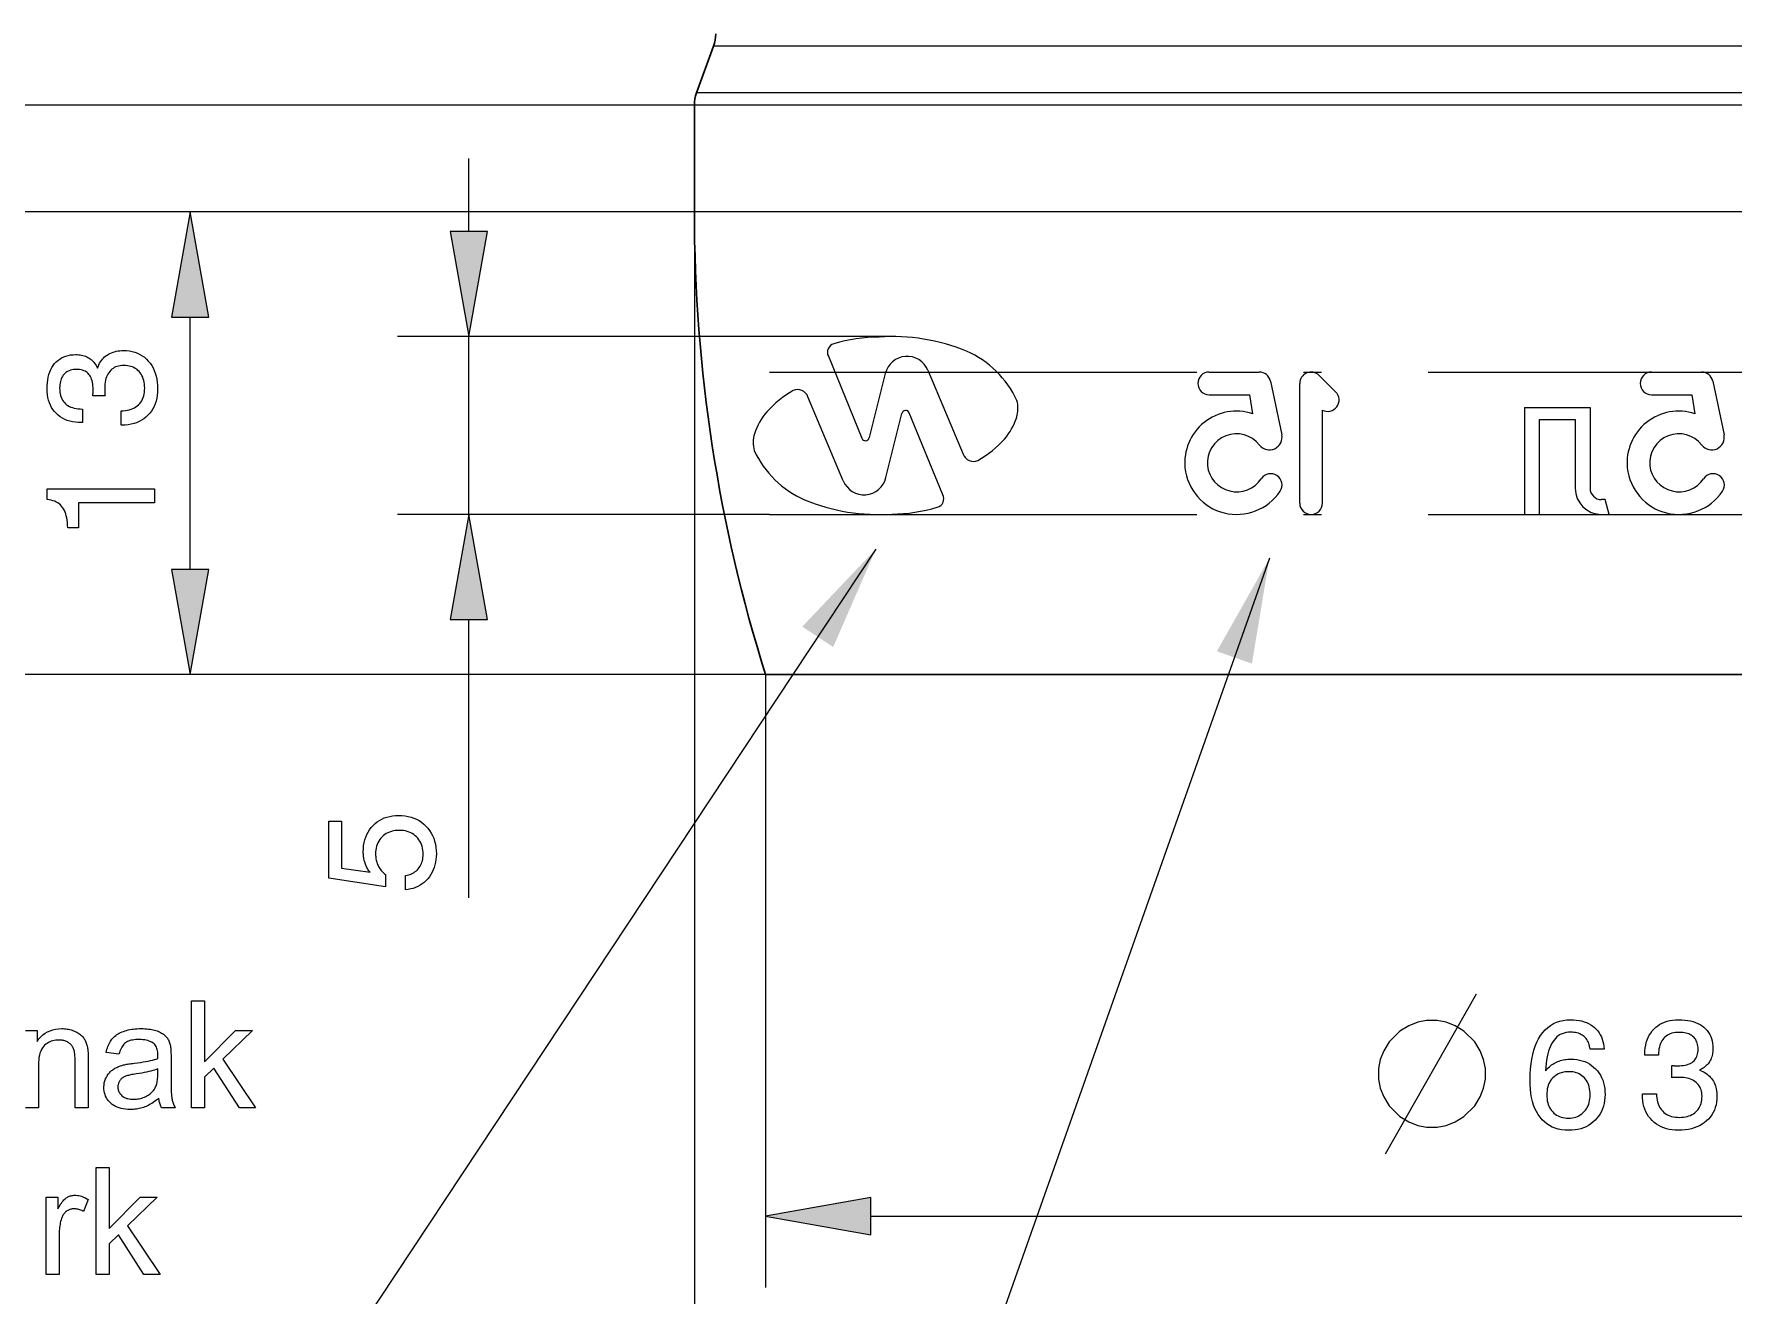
# Model space of a CAD drawing. Extents: x 0 to 297, y 0 to 420.
# Drawn here: x 49.23 to 96.94, y 109.56 to 144.99 of the extents above; entities that cross this region are included whole.
import ezdxf

# ---------------------------------------------------------------- set-up
doc = ezdxf.new("R2010")
doc.units = 0
doc.linetypes.add('DASHDOT', pattern=[18.5, 12, -3, 0.5, -3])

msp = doc.modelspace()

# ---------------------------------------------------------------- linework, layer by layer
at = {"color": 7, "lineweight": 30, "ltscale": 0.035}
msp.add_line((68.315, 144.647), (67.835, 143.332), dxfattribs=at)
at = {"color": 7, "lineweight": 13}
for p, q in [((130.388, 144.647), (68.315, 144.647)), ((130.809, 143.332), (67.835, 143.332)), ((67.775, 142.99), (36.43, 142.99)), ((67.775, 142.99), (43.512, 142.99)), ((130.862, 142.99), (67.775, 142.99)), ((67.775, 139.99), (43.512, 139.99)), ((67.775, 139.99), (67.775, 101.438)), ((130.862, 139.99), (67.775, 139.99)), ((69.775, 126.99), (26.981, 126.99)), ((72.729, 111.773), (130.021, 111.773))]:
    msp.add_line(p, q, dxfattribs=at)
at = {"color": 7, "lineweight": 30, "ltscale": 0.075}
msp.add_line((67.775, 139.99), (67.775, 142.99), dxfattribs=at)
at = {"color": 7, "lineweight": 13, "ltscale": 0.051139}
msp.add_line((61.442, 139.442), (61.442, 141.488), dxfattribs=at)
at = {"color": 7, "lineweight": 13, "ltscale": 0.403971}
msp.add_line((67.775, 139.99), (51.616, 139.99), dxfattribs=at)
at = {"color": 7, "lineweight": 13, "ltscale": 0.177279}
msp.add_line((53.616, 129.944), (53.616, 137.035), dxfattribs=at)
at = {"color": 7, "lineweight": 13, "ltscale": 0.347489}
msp.add_line((73.342, 136.488), (59.442, 136.488), dxfattribs=at)
at = {"color": 7, "lineweight": 13, "ltscale": 0.124949}
msp.add_line((61.442, 131.49), (61.442, 136.488), dxfattribs=at)
at = {"color": 7, "lineweight": 13, "ltscale": 0.062229}
for p, q in [((71.537, 135.934), (72.478, 133.629)), ((74.751, 132.042), (73.81, 134.346))]:
    msp.add_line(p, q, dxfattribs=at)
at = {"color": 7, "lineweight": 13, "ltscale": 0.063986}
for p, q in [((74.331, 135.543), (75.324, 133.183)), ((71.957, 132.433), (70.965, 134.792))]:
    msp.add_line(p, q, dxfattribs=at)
at = {"color": 7, "linetype": 'DASHDOT', "lineweight": 13}
for p, q in [((69.882, 135.49), (131.236, 135.49)), ((69.882, 131.49), (131.426, 131.49))]:
    msp.add_line(p, q, dxfattribs=at)
at = {"color": 7, "lineweight": 13, "ltscale": 0.046473}
for p, q in [((73.136, 135.451), (72.685, 133.647)), ((73.152, 132.525), (73.604, 134.328))]:
    msp.add_line(p, q, dxfattribs=at)
at = {"color": 7, "lineweight": 13, "ltscale": 0.035206}
for p, q in [((82.231, 135.49), (83.639, 135.49)), ((94.651, 135.49), (96.06, 135.49))]:
    msp.add_line(p, q, dxfattribs=at)
at = {"color": 7, "lineweight": 13, "ltscale": 0.038515}
for p, q in [((83.95, 135.238), (84.27, 133.731)), ((96.371, 135.238), (96.691, 133.731))]:
    msp.add_line(p, q, dxfattribs=at)
at = {"color": 7, "lineweight": 13, "ltscale": 0.084102}
msp.add_line((84.775, 131.808), (84.775, 135.172), dxfattribs=at)
at = {"color": 7, "lineweight": 13, "ltscale": 0.016542}
msp.add_line((85.318, 135.396), (85.786, 134.929), dxfattribs=at)
at = {"color": 7, "lineweight": 13, "ltscale": 0.028398}
for p, q in [((82.231, 134.854), (83.367, 134.854)), ((94.651, 134.854), (95.787, 134.854))]:
    msp.add_line(p, q, dxfattribs=at)
at = {"color": 7, "lineweight": 13, "ltscale": 0.01351}
for p, q in [((83.367, 134.854), (83.45, 134.32)), ((95.787, 134.854), (95.87, 134.32))]:
    msp.add_line(p, q, dxfattribs=at)
at = {"color": 7, "lineweight": 13, "ltscale": 0.065395}
msp.add_line((85.411, 131.808), (85.411, 134.423), dxfattribs=at)
at = {"color": 7, "lineweight": 13, "ltscale": 0.045896}
msp.add_line((91.091, 134.49), (92.927, 134.49), dxfattribs=at)
at = {"color": 7, "lineweight": 13, "ltscale": 0.075}
msp.add_line((91.091, 134.49), (91.091, 131.49), dxfattribs=at)
at = {"color": 7, "lineweight": 13, "ltscale": 0.066619}
msp.add_line((91.508, 131.49), (91.508, 134.154), dxfattribs=at)
at = {"color": 7, "lineweight": 13, "ltscale": 0.025056}
msp.add_line((91.508, 134.154), (92.51, 134.154), dxfattribs=at)
at = {"color": 7, "lineweight": 13, "ltscale": 0.048246}
msp.add_line((92.51, 134.154), (92.51, 132.225), dxfattribs=at)
at = {"color": 7, "lineweight": 13, "ltscale": 0.056627}
msp.add_line((92.927, 134.49), (92.927, 132.225), dxfattribs=at)
at = {"color": 7, "lineweight": 13, "ltscale": 0.00272}
msp.add_line((93.354, 131.906), (93.246, 131.906), dxfattribs=at)
at = {"color": 7, "lineweight": 13, "ltscale": 0.010782}
msp.add_line((93.466, 131.49), (93.354, 131.906), dxfattribs=at)
at = {"color": 7, "lineweight": 13, "ltscale": 0.260997}
msp.add_line((69.882, 131.49), (59.442, 131.49), dxfattribs=at)
at = {"color": 7, "lineweight": 13, "ltscale": 0.010417}
msp.add_line((91.091, 131.49), (91.508, 131.49), dxfattribs=at)
at = {"color": 7, "lineweight": 13, "ltscale": 0.005501}
msp.add_line((93.246, 131.49), (93.466, 131.49), dxfattribs=at)
at = {"color": 7, "lineweight": 13, "ltscale": 0.195547}
msp.add_line((61.442, 120.713), (61.442, 128.535), dxfattribs=at)
at = {"color": 7, "lineweight": 13, "ltscale": 0.453972}
msp.add_line((69.775, 126.99), (51.616, 126.99), dxfattribs=at)
at = {"color": 7, "lineweight": 13, "ltscale": 0.430415}
msp.add_line((69.775, 126.99), (69.775, 109.773), dxfattribs=at)
at = {"color": 7, "lineweight": 30}
msp.add_line((69.775, 126.99), (132.975, 126.99), dxfattribs=at)
at = {"color": 7, "lineweight": 13}
for points in [[(54.137, 137.035), (53.616, 139.99), (53.095, 137.035)], [(60.921, 139.442), (61.442, 136.488), (61.963, 139.442)], [(51.676, 133.999), (51.676, 134.398), (51.738, 134.4), (51.797, 134.407), (51.853, 134.416), (51.906, 134.428), (51.956, 134.444), (52.004, 134.463), (52.049, 134.485), (52.091, 134.511), (52.13, 134.54), (52.166, 134.572), (52.199, 134.606), (52.229, 134.644), (52.255, 134.684), (52.277, 134.727), (52.296, 134.773), (52.312, 134.821), (52.324, 134.872), (52.333, 134.925), (52.338, 134.982), (52.34, 135.041), (52.338, 135.098), (52.334, 135.154), (52.326, 135.206), (52.315, 135.257), (52.3, 135.304), (52.283, 135.35), (52.262, 135.392), (52.239, 135.433), (52.212, 135.47), (52.182, 135.505), (52.149, 135.538), (52.114, 135.567), (52.076, 135.592), (52.036, 135.614), (51.994, 135.633), (51.95, 135.648), (51.903, 135.66), (51.853, 135.668), (51.802, 135.673), (51.748, 135.675), (51.698, 135.674), (51.652, 135.668), (51.607, 135.66), (51.565, 135.648), (51.524, 135.633), (51.486, 135.615), (51.451, 135.593), (51.417, 135.568), (51.386, 135.539), (51.356, 135.508), (51.33, 135.473), (51.306, 135.435), (51.285, 135.395), (51.267, 135.352), (51.251, 135.306), (51.239, 135.258), (51.229, 135.206), (51.222, 135.152), (51.218, 135.096), (51.216, 135.036), (51.216, 135.028), (51.216, 135.019), (51.216, 135.011), (51.217, 135.002), (51.217, 134.993), (51.217, 134.984), (51.217, 134.975), (51.218, 134.966), (51.218, 134.957), (51.218, 134.948), (51.219, 134.938), (51.219, 134.928), (51.22, 134.917), (51.22, 134.906), (51.221, 134.894), (51.222, 134.882), (51.222, 134.868), (51.223, 134.855), (51.224, 134.84), (51.225, 134.826), (50.885, 134.826), (50.886, 134.835), (50.886, 134.844), (50.886, 134.853), (50.887, 134.862), (50.887, 134.871), (50.887, 134.88), (50.888, 134.888), (50.888, 134.897), (50.888, 134.906), (50.888, 134.914), (50.889, 134.923), (50.889, 134.931), (50.889, 134.939), (50.889, 134.947), (50.889, 134.955), (50.889, 134.962), (50.889, 134.97), (50.889, 134.978), (50.889, 134.985), (50.889, 134.992), (50.888, 135.049), (50.885, 135.102), (50.879, 135.153), (50.871, 135.201), (50.861, 135.245), (50.848, 135.287), (50.833, 135.326), (50.816, 135.361), (50.796, 135.394), (50.775, 135.423), (50.75, 135.45), (50.724, 135.474), (50.695, 135.495), (50.663, 135.513), (50.629, 135.528), (50.593, 135.541), (50.554, 135.551), (50.513, 135.558), (50.47, 135.562), (50.424, 135.563), (50.379, 135.562), (50.337, 135.558), (50.296, 135.551), (50.258, 135.542), (50.222, 135.529), (50.188, 135.515), (50.156, 135.497), (50.127, 135.476), (50.099, 135.453), (50.074, 135.427), (50.05, 135.399), (50.03, 135.368), (50.011, 135.335), (49.995, 135.3), (49.982, 135.262), (49.971, 135.221), (49.962, 135.179), (49.956, 135.134), (49.953, 135.086), (49.951, 135.036), (49.953, 134.98), (49.958, 134.927), (49.966, 134.877), (49.977, 134.829), (49.992, 134.784), (50.01, 134.742), (50.031, 134.703), (50.055, 134.666), (50.083, 134.632), (50.114, 134.601), (50.148, 134.573), (50.185, 134.548), (50.225, 134.525), (50.268, 134.506), (50.314, 134.49), (50.363, 134.476), (50.415, 134.466), (50.471, 134.458), (50.529, 134.454), (50.59, 134.452), (50.59, 134.069), (50.561, 134.069), (50.474, 134.071), (50.392, 134.079), (50.312, 134.092), (50.237, 134.11), (50.165, 134.133), (50.096, 134.161), (50.032, 134.194), (49.97, 134.233), (49.913, 134.276), (49.859, 134.325), (49.809, 134.378), (49.764, 134.434), (49.725, 134.495), (49.691, 134.558), (49.662, 134.626), (49.639, 134.696), (49.621, 134.771), (49.608, 134.849), (49.6, 134.93), (49.597, 135.015), (49.599, 135.105), (49.606, 135.191), (49.616, 135.272), (49.631, 135.35), (49.65, 135.423), (49.674, 135.492), (49.701, 135.558), (49.733, 135.618), (49.77, 135.675), (49.81, 135.728), (49.854, 135.776), (49.902, 135.819), (49.953, 135.857), (50.007, 135.89), (50.065, 135.918), (50.126, 135.94), (50.191, 135.958), (50.259, 135.971), (50.33, 135.978), (50.405, 135.981), (50.447, 135.98), (50.489, 135.977), (50.529, 135.972), (50.568, 135.966), (50.606, 135.957), (50.642, 135.946), (50.678, 135.934), (50.712, 135.919), (50.744, 135.903), (50.776, 135.885), (50.806, 135.865), (50.834, 135.843), (50.861, 135.819), (50.887, 135.794), (50.911, 135.766), (50.934, 135.737), (50.955, 135.706), (50.975, 135.673), (50.993, 135.638), (51.01, 135.601), (51.028, 135.649), (51.049, 135.694), (51.072, 135.736), (51.096, 135.777), (51.123, 135.815), (51.152, 135.85), (51.182, 135.883), (51.215, 135.914), (51.249, 135.943), (51.286, 135.969), (51.324, 135.993), (51.364, 136.014), (51.406, 136.033), (51.45, 136.05), (51.495, 136.063), (51.542, 136.075), (51.591, 136.083), (51.641, 136.09), (51.694, 136.093), (51.748, 136.095), (51.832, 136.092), (51.914, 136.083), (51.991, 136.068), (52.066, 136.048), (52.137, 136.021), (52.205, 135.988), (52.269, 135.95), (52.33, 135.906), (52.387, 135.856), (52.441, 135.8), (52.491, 135.739), (52.535, 135.674), (52.574, 135.605), (52.608, 135.532), (52.637, 135.456), (52.661, 135.376), (52.679, 135.291), (52.692, 135.203), (52.7, 135.111), (52.703, 135.015), (52.7, 134.924), (52.692, 134.837), (52.678, 134.754), (52.659, 134.674), (52.635, 134.598), (52.605, 134.526), (52.569, 134.458), (52.528, 134.393), (52.482, 134.332), (52.431, 134.275), (52.374, 134.223), (52.315, 134.176), (52.251, 134.134), (52.184, 134.099), (52.113, 134.068), (52.039, 134.043), (51.961, 134.024), (51.879, 134.01), (51.794, 134.002), (51.705, 133.999)], [(52.616, 131.813), (50.483, 131.813), (50.483, 131.113), (50.177, 131.113), (50.174, 131.188), (50.169, 131.259), (50.161, 131.327), (50.151, 131.39), (50.138, 131.449), (50.123, 131.505), (50.104, 131.556), (50.084, 131.603), (50.06, 131.647), (50.035, 131.686), (50.006, 131.722), (49.974, 131.756), (49.938, 131.786), (49.899, 131.813), (49.857, 131.837), (49.812, 131.858), (49.763, 131.876), (49.711, 131.891), (49.656, 131.903), (49.597, 131.912), (49.597, 132.205), (52.616, 132.205)], [(61.963, 128.535), (61.442, 131.49), (60.921, 128.535)], [(53.095, 129.944), (53.616, 126.99), (54.137, 129.944)], [(59.66, 120.943), (59.66, 121.344), (59.706, 121.352), (59.75, 121.363), (59.791, 121.376), (59.831, 121.392), (59.868, 121.41), (59.904, 121.431), (59.938, 121.454), (59.969, 121.48), (59.998, 121.508), (60.026, 121.539), (60.051, 121.571), (60.073, 121.606), (60.093, 121.642), (60.11, 121.68), (60.125, 121.72), (60.137, 121.761), (60.146, 121.804), (60.152, 121.849), (60.156, 121.896), (60.158, 121.945), (60.156, 122.004), (60.15, 122.06), (60.141, 122.115), (60.128, 122.167), (60.112, 122.216), (60.092, 122.264), (60.068, 122.309), (60.04, 122.351), (60.009, 122.392), (59.974, 122.429), (59.936, 122.464), (59.896, 122.495), (59.854, 122.523), (59.809, 122.547), (59.762, 122.567), (59.712, 122.583), (59.661, 122.596), (59.606, 122.605), (59.55, 122.611), (59.491, 122.613), (59.431, 122.611), (59.374, 122.606), (59.319, 122.596), (59.267, 122.584), (59.217, 122.567), (59.169, 122.548), (59.124, 122.524), (59.082, 122.497), (59.042, 122.466), (59.004, 122.432), (58.97, 122.394), (58.939, 122.354), (58.912, 122.312), (58.888, 122.267), (58.868, 122.219), (58.852, 122.169), (58.839, 122.117), (58.83, 122.062), (58.825, 122.004), (58.823, 121.945), (58.824, 121.91), (58.826, 121.876), (58.829, 121.842), (58.834, 121.809), (58.84, 121.777), (58.848, 121.746), (58.857, 121.715), (58.868, 121.684), (58.879, 121.654), (58.893, 121.625), (58.907, 121.597), (58.923, 121.569), (58.94, 121.542), (58.959, 121.515), (58.979, 121.49), (59, 121.465), (59.023, 121.441), (59.047, 121.418), (59.073, 121.395), (59.099, 121.373), (59.099, 121.03), (57.51, 121.266), (57.51, 122.868), (57.864, 122.868), (57.864, 121.554), (58.671, 121.434), (58.653, 121.456), (58.635, 121.479), (58.618, 121.502), (58.603, 121.527), (58.588, 121.552), (58.574, 121.577), (58.561, 121.604), (58.549, 121.631), (58.537, 121.659), (58.527, 121.688), (58.517, 121.718), (58.509, 121.748), (58.502, 121.779), (58.495, 121.81), (58.49, 121.841), (58.485, 121.874), (58.482, 121.906), (58.479, 121.94), (58.478, 121.973), (58.477, 122.008), (58.48, 122.098), (58.488, 122.185), (58.502, 122.269), (58.521, 122.348), (58.546, 122.424), (58.576, 122.497), (58.612, 122.566), (58.653, 122.631), (58.699, 122.693), (58.751, 122.751), (58.808, 122.804), (58.868, 122.852), (58.931, 122.894), (58.998, 122.931), (59.068, 122.962), (59.142, 122.987), (59.219, 123.007), (59.299, 123.021), (59.383, 123.03), (59.47, 123.032), (59.563, 123.029), (59.652, 123.02), (59.738, 123.005), (59.819, 122.985), (59.898, 122.958), (59.972, 122.925), (60.044, 122.886), (60.111, 122.841), (60.175, 122.791), (60.236, 122.734), (60.291, 122.673), (60.341, 122.607), (60.385, 122.539), (60.423, 122.467), (60.455, 122.391), (60.482, 122.311), (60.502, 122.228), (60.517, 122.141), (60.526, 122.051), (60.529, 121.957), (60.526, 121.874), (60.519, 121.793), (60.507, 121.716), (60.49, 121.641), (60.469, 121.57), (60.442, 121.501), (60.411, 121.435), (60.375, 121.372), (60.335, 121.311), (60.289, 121.254), (60.24, 121.201), (60.188, 121.152), (60.132, 121.109), (60.074, 121.07), (60.012, 121.037), (59.948, 121.008), (59.88, 120.984), (59.81, 120.966), (59.737, 120.952)], [(53.651, 114.82), (53.651, 117.82), (54.02, 117.82), (54.02, 116.109), (54.892, 116.993), (55.368, 116.993), (54.538, 116.187), (55.452, 114.82), (54.998, 114.82), (54.28, 115.931), (54.02, 115.682), (54.02, 114.82)], [(52.737, 115.088), (52.696, 115.054), (52.655, 115.023), (52.615, 114.993), (52.575, 114.965), (52.536, 114.94), (52.497, 114.916), (52.458, 114.895), (52.419, 114.875), (52.381, 114.858), (52.343, 114.843), (52.305, 114.829), (52.266, 114.817), (52.227, 114.806), (52.187, 114.797), (52.147, 114.789), (52.106, 114.782), (52.064, 114.777), (52.022, 114.774), (51.98, 114.772), (51.937, 114.771), (51.867, 114.773), (51.8, 114.778), (51.737, 114.787), (51.677, 114.799), (51.62, 114.815), (51.567, 114.834), (51.516, 114.857), (51.47, 114.883), (51.426, 114.913), (51.386, 114.946), (51.35, 114.982), (51.317, 115.02), (51.288, 115.06), (51.263, 115.101), (51.242, 115.145), (51.225, 115.191), (51.211, 115.238), (51.201, 115.288), (51.196, 115.34), (51.194, 115.393), (51.194, 115.425), (51.197, 115.456), (51.2, 115.486), (51.205, 115.516), (51.212, 115.546), (51.22, 115.575), (51.229, 115.603), (51.24, 115.631), (51.253, 115.658), (51.266, 115.685), (51.281, 115.71), (51.297, 115.735), (51.314, 115.759), (51.332, 115.782), (51.35, 115.804), (51.37, 115.824), (51.39, 115.844), (51.411, 115.862), (51.434, 115.88), (51.457, 115.896), (51.481, 115.912), (51.505, 115.927), (51.53, 115.941), (51.556, 115.954), (51.582, 115.966), (51.609, 115.978), (51.636, 115.989), (51.664, 115.999), (51.693, 116.009), (51.722, 116.017), (51.745, 116.023), (51.77, 116.029), (51.797, 116.034), (51.826, 116.04), (51.858, 116.045), (51.892, 116.051), (51.928, 116.056), (51.966, 116.062), (52.006, 116.067), (52.049, 116.072), (52.136, 116.083), (52.218, 116.094), (52.296, 116.106), (52.368, 116.118), (52.436, 116.131), (52.5, 116.144), (52.558, 116.157), (52.612, 116.171), (52.662, 116.185), (52.706, 116.199), (52.706, 116.214), (52.707, 116.227), (52.707, 116.24), (52.707, 116.251), (52.708, 116.261), (52.708, 116.27), (52.708, 116.278), (52.708, 116.285), (52.708, 116.291), (52.708, 116.295), (52.707, 116.339), (52.704, 116.38), (52.699, 116.419), (52.691, 116.454), (52.682, 116.487), (52.67, 116.518), (52.657, 116.545), (52.641, 116.57), (52.624, 116.593), (52.604, 116.613), (52.574, 116.636), (52.542, 116.658), (52.507, 116.676), (52.469, 116.693), (52.428, 116.706), (52.385, 116.717), (52.339, 116.726), (52.29, 116.732), (52.238, 116.736), (52.184, 116.737), (52.134, 116.737), (52.086, 116.734), (52.041, 116.729), (51.998, 116.723), (51.958, 116.715), (51.921, 116.705), (51.887, 116.693), (51.855, 116.679), (51.827, 116.664), (51.8, 116.646), (51.776, 116.627), (51.754, 116.604), (51.732, 116.579), (51.712, 116.551), (51.693, 116.52), (51.675, 116.487), (51.659, 116.45), (51.644, 116.411), (51.63, 116.369), (51.617, 116.324), (51.257, 116.373), (51.268, 116.419), (51.279, 116.462), (51.292, 116.504), (51.307, 116.544), (51.322, 116.582), (51.339, 116.619), (51.357, 116.653), (51.376, 116.686), (51.397, 116.717), (51.419, 116.747), (51.442, 116.774), (51.468, 116.801), (51.495, 116.826), (51.525, 116.85), (51.556, 116.873), (51.59, 116.894), (51.626, 116.914), (51.663, 116.932), (51.703, 116.95), (51.744, 116.966), (51.787, 116.98), (51.832, 116.993), (51.878, 117.005), (51.925, 117.015), (51.974, 117.023), (52.024, 117.03), (52.075, 117.035), (52.128, 117.039), (52.182, 117.042), (52.237, 117.042), (52.292, 117.042), (52.345, 117.04), (52.395, 117.036), (52.443, 117.032), (52.49, 117.026), (52.534, 117.019), (52.576, 117.01), (52.616, 117), (52.654, 116.989), (52.69, 116.977), (52.724, 116.963), (52.756, 116.949), (52.786, 116.935), (52.814, 116.919), (52.841, 116.903), (52.865, 116.886), (52.888, 116.869), (52.909, 116.851), (52.928, 116.832), (52.945, 116.812), (52.961, 116.792), (52.976, 116.77), (52.99, 116.748), (53.003, 116.724), (53.015, 116.7), (53.026, 116.674), (53.036, 116.648), (53.045, 116.62), (53.053, 116.591), (53.06, 116.561), (53.064, 116.541), (53.067, 116.518), (53.069, 116.491), (53.072, 116.462), (53.074, 116.429), (53.076, 116.394), (53.077, 116.355), (53.078, 116.314), (53.078, 116.269), (53.078, 116.222), (53.078, 115.731), (53.079, 115.632), (53.079, 115.54), (53.081, 115.456), (53.082, 115.38), (53.084, 115.311), (53.087, 115.25), (53.09, 115.197), (53.094, 115.15), (53.098, 115.112), (53.102, 115.081), (53.107, 115.054), (53.113, 115.027), (53.12, 115), (53.128, 114.974), (53.137, 114.948), (53.147, 114.922), (53.158, 114.896), (53.169, 114.87), (53.182, 114.845), (53.195, 114.82), (52.81, 114.82), (52.799, 114.843), (52.789, 114.867), (52.78, 114.892), (52.771, 114.918), (52.763, 114.944), (52.756, 114.972), (52.75, 114.999), (52.745, 115.028), (52.74, 115.058)], [(88.637, 117.273), (88.337, 117.273), (88.087, 117.223), (87.837, 117.123), (87.587, 116.973), (87.287, 116.673), (87.137, 116.423), (87.037, 116.173), (86.987, 115.923), (86.987, 115.623), (87.037, 115.373), (87.137, 115.123), (87.287, 114.873), (87.587, 114.573), (87.837, 114.423), (88.087, 114.323), (88.337, 114.273), (88.637, 114.273), (88.887, 114.323), (89.137, 114.423), (89.387, 114.573), (89.687, 114.873), (89.837, 115.123), (89.937, 115.373), (89.987, 115.623), (89.987, 115.923), (89.937, 116.173), (89.837, 116.423), (89.687, 116.673), (89.387, 116.973), (89.137, 117.123), (88.887, 117.223)], [(93.323, 116.461), (92.927, 116.461), (92.921, 116.507), (92.913, 116.551), (92.902, 116.592), (92.89, 116.631), (92.874, 116.668), (92.857, 116.702), (92.837, 116.735), (92.815, 116.765), (92.791, 116.793), (92.764, 116.819), (92.735, 116.842), (92.704, 116.863), (92.672, 116.882), (92.636, 116.898), (92.599, 116.911), (92.56, 116.922), (92.519, 116.931), (92.476, 116.937), (92.43, 116.941), (92.383, 116.942), (92.318, 116.939), (92.257, 116.931), (92.199, 116.918), (92.144, 116.899), (92.092, 116.875), (92.043, 116.845), (91.998, 116.81), (91.955, 116.769), (91.915, 116.723), (91.879, 116.672), (91.845, 116.615), (91.815, 116.553), (91.787, 116.485), (91.762, 116.412), (91.74, 116.333), (91.721, 116.248), (91.705, 116.158), (91.692, 116.062), (91.682, 115.961), (91.674, 115.854), (91.7, 115.886), (91.727, 115.916), (91.755, 115.945), (91.784, 115.972), (91.815, 115.997), (91.846, 116.021), (91.879, 116.043), (91.912, 116.064), (91.947, 116.083), (91.983, 116.101), (92.02, 116.117), (92.058, 116.131), (92.097, 116.144), (92.136, 116.155), (92.176, 116.164), (92.218, 116.172), (92.26, 116.178), (92.303, 116.182), (92.346, 116.184), (92.391, 116.185), (92.475, 116.182), (92.555, 116.174), (92.632, 116.161), (92.706, 116.141), (92.777, 116.117), (92.844, 116.087), (92.909, 116.051), (92.97, 116.01), (93.028, 115.964), (93.083, 115.912), (93.133, 115.856), (93.178, 115.796), (93.218, 115.733), (93.253, 115.666), (93.282, 115.596), (93.306, 115.522), (93.324, 115.445), (93.338, 115.364), (93.346, 115.28), (93.348, 115.192), (93.345, 115.104), (93.337, 115.02), (93.323, 114.939), (93.303, 114.861), (93.278, 114.787), (93.247, 114.716), (93.21, 114.649), (93.168, 114.584), (93.12, 114.523), (93.067, 114.466), (93.009, 114.413), (92.947, 114.365), (92.882, 114.323), (92.814, 114.287), (92.742, 114.256), (92.666, 114.231), (92.588, 114.212), (92.505, 114.198), (92.419, 114.189), (92.33, 114.187), (92.227, 114.19), (92.129, 114.201), (92.036, 114.219), (91.948, 114.245), (91.865, 114.278), (91.786, 114.318), (91.713, 114.365), (91.645, 114.42), (91.581, 114.482), (91.523, 114.551), (91.469, 114.627), (91.422, 114.71), (91.38, 114.799), (91.343, 114.895), (91.312, 114.997), (91.287, 115.105), (91.267, 115.22), (91.253, 115.341), (91.245, 115.469), (91.242, 115.603), (91.245, 115.761), (91.254, 115.911), (91.269, 116.054), (91.29, 116.189), (91.317, 116.318), (91.35, 116.439), (91.388, 116.553), (91.433, 116.659), (91.484, 116.758), (91.54, 116.85), (91.603, 116.934), (91.669, 117.009), (91.741, 117.076), (91.817, 117.133), (91.899, 117.182), (91.985, 117.221), (92.075, 117.252), (92.171, 117.274), (92.271, 117.288), (92.376, 117.292), (92.46, 117.29), (92.54, 117.283), (92.617, 117.272), (92.69, 117.257), (92.759, 117.238), (92.825, 117.214), (92.887, 117.186), (92.946, 117.153), (93.001, 117.116), (93.052, 117.075), (93.099, 117.03), (93.142, 116.981), (93.18, 116.928), (93.214, 116.872), (93.244, 116.813), (93.268, 116.75), (93.289, 116.683), (93.305, 116.613), (93.316, 116.539)], [(94.396, 115.213), (94.795, 115.213), (94.797, 115.151), (94.803, 115.092), (94.813, 115.036), (94.825, 114.983), (94.841, 114.933), (94.86, 114.885), (94.882, 114.84), (94.908, 114.798), (94.937, 114.759), (94.968, 114.723), (95.003, 114.69), (95.041, 114.66), (95.081, 114.634), (95.124, 114.612), (95.17, 114.593), (95.218, 114.577), (95.269, 114.565), (95.322, 114.556), (95.379, 114.551), (95.438, 114.549), (95.495, 114.551), (95.551, 114.555), (95.603, 114.563), (95.654, 114.574), (95.701, 114.589), (95.747, 114.606), (95.789, 114.627), (95.829, 114.65), (95.867, 114.677), (95.902, 114.707), (95.935, 114.74), (95.963, 114.775), (95.989, 114.813), (96.011, 114.853), (96.03, 114.895), (96.045, 114.94), (96.057, 114.986), (96.065, 115.036), (96.07, 115.088), (96.072, 115.142), (96.07, 115.191), (96.065, 115.238), (96.057, 115.282), (96.045, 115.325), (96.03, 115.365), (96.012, 115.403), (95.99, 115.439), (95.965, 115.472), (95.936, 115.504), (95.904, 115.533), (95.87, 115.559), (95.832, 115.583), (95.792, 115.604), (95.749, 115.622), (95.703, 115.638), (95.654, 115.65), (95.603, 115.66), (95.549, 115.667), (95.493, 115.671), (95.433, 115.673), (95.425, 115.673), (95.416, 115.673), (95.408, 115.673), (95.399, 115.673), (95.39, 115.672), (95.381, 115.672), (95.372, 115.672), (95.363, 115.672), (95.354, 115.671), (95.345, 115.671), (95.335, 115.67), (95.325, 115.67), (95.314, 115.669), (95.303, 115.669), (95.291, 115.668), (95.278, 115.667), (95.265, 115.667), (95.252, 115.666), (95.237, 115.665), (95.222, 115.664), (95.222, 116.004), (95.232, 116.003), (95.241, 116.003), (95.25, 116.003), (95.259, 116.002), (95.268, 116.002), (95.277, 116.002), (95.285, 116.001), (95.294, 116.001), (95.303, 116.001), (95.311, 116.001), (95.319, 116), (95.328, 116), (95.336, 116), (95.344, 116), (95.352, 116), (95.359, 116), (95.367, 116), (95.374, 116), (95.382, 116), (95.389, 116), (95.446, 116.001), (95.499, 116.004), (95.55, 116.01), (95.598, 116.018), (95.642, 116.028), (95.684, 116.041), (95.722, 116.056), (95.758, 116.073), (95.791, 116.093), (95.82, 116.115), (95.847, 116.139), (95.871, 116.165), (95.892, 116.194), (95.91, 116.226), (95.925, 116.26), (95.938, 116.296), (95.948, 116.335), (95.955, 116.376), (95.959, 116.42), (95.96, 116.466), (95.959, 116.51), (95.955, 116.552), (95.948, 116.593), (95.939, 116.631), (95.926, 116.667), (95.911, 116.701), (95.894, 116.733), (95.873, 116.762), (95.85, 116.79), (95.824, 116.816), (95.796, 116.839), (95.765, 116.86), (95.732, 116.878), (95.697, 116.894), (95.659, 116.907), (95.618, 116.918), (95.576, 116.927), (95.531, 116.933), (95.483, 116.937), (95.433, 116.938), (95.377, 116.936), (95.324, 116.931), (95.274, 116.923), (95.226, 116.912), (95.181, 116.897), (95.139, 116.879), (95.1, 116.858), (95.063, 116.834), (95.029, 116.806), (94.998, 116.775), (94.97, 116.741), (94.944, 116.704), (94.922, 116.664), (94.903, 116.621), (94.886, 116.575), (94.873, 116.526), (94.863, 116.474), (94.855, 116.419), (94.851, 116.36), (94.849, 116.299), (94.466, 116.299), (94.466, 116.329), (94.468, 116.415), (94.476, 116.498), (94.489, 116.577), (94.507, 116.652), (94.53, 116.724), (94.558, 116.793), (94.591, 116.858), (94.63, 116.919), (94.673, 116.976), (94.722, 117.031), (94.775, 117.08), (94.831, 117.125), (94.891, 117.164), (94.955, 117.198), (95.022, 117.227), (95.093, 117.25), (95.168, 117.268), (95.246, 117.282), (95.327, 117.289), (95.412, 117.292), (95.502, 117.29), (95.588, 117.283), (95.669, 117.273), (95.747, 117.258), (95.82, 117.239), (95.889, 117.215), (95.954, 117.188), (96.015, 117.156), (96.072, 117.119), (96.125, 117.079), (96.173, 117.035), (96.216, 116.987), (96.254, 116.936), (96.287, 116.882), (96.315, 116.824), (96.337, 116.763), (96.355, 116.698), (96.368, 116.63), (96.375, 116.559), (96.378, 116.485), (96.377, 116.442), (96.374, 116.4), (96.369, 116.36), (96.362, 116.321), (96.354, 116.283), (96.343, 116.247), (96.331, 116.212), (96.316, 116.178), (96.3, 116.145), (96.282, 116.113), (96.262, 116.083), (96.24, 116.055), (96.216, 116.028), (96.19, 116.002), (96.163, 115.978), (96.134, 115.955), (96.103, 115.934), (96.07, 115.914), (96.035, 115.896), (95.998, 115.879), (96.046, 115.861), (96.091, 115.84), (96.133, 115.817), (96.174, 115.793), (96.212, 115.766), (96.247, 115.738), (96.28, 115.707), (96.311, 115.674), (96.34, 115.64), (96.366, 115.603), (96.39, 115.565), (96.411, 115.525), (96.43, 115.483), (96.446, 115.439), (96.46, 115.394), (96.472, 115.347), (96.48, 115.298), (96.487, 115.248), (96.49, 115.196), (96.492, 115.142), (96.489, 115.057), (96.48, 114.976), (96.465, 114.898), (96.444, 114.823), (96.418, 114.752), (96.385, 114.684), (96.347, 114.62), (96.303, 114.559), (96.253, 114.502), (96.196, 114.448), (96.136, 114.398), (96.071, 114.354), (96.002, 114.315), (95.929, 114.281), (95.853, 114.252), (95.772, 114.228), (95.688, 114.21), (95.6, 114.197), (95.508, 114.189), (95.412, 114.187), (95.321, 114.189), (95.234, 114.197), (95.151, 114.211), (95.071, 114.23), (94.995, 114.255), (94.923, 114.284), (94.855, 114.32), (94.79, 114.361), (94.729, 114.407), (94.672, 114.459), (94.62, 114.515), (94.573, 114.575), (94.531, 114.638), (94.495, 114.705), (94.465, 114.776), (94.44, 114.85), (94.421, 114.928), (94.407, 115.01), (94.399, 115.095), (94.396, 115.184)], [(52.706, 115.911), (52.664, 115.895), (52.618, 115.879), (52.568, 115.864), (52.513, 115.849), (52.455, 115.835), (52.393, 115.821), (52.327, 115.808), (52.257, 115.795), (52.183, 115.783), (52.104, 115.772), (52.06, 115.765), (52.019, 115.758), (51.98, 115.751), (51.944, 115.744), (51.91, 115.737), (51.88, 115.729), (51.852, 115.722), (51.826, 115.714), (51.803, 115.706), (51.783, 115.698), (51.765, 115.689), (51.747, 115.68), (51.73, 115.67), (51.715, 115.659), (51.7, 115.648), (51.686, 115.635), (51.672, 115.622), (51.66, 115.608), (51.648, 115.594), (51.638, 115.578), (51.628, 115.562), (51.619, 115.546), (51.612, 115.529), (51.605, 115.512), (51.599, 115.495), (51.595, 115.477), (51.591, 115.459), (51.589, 115.441), (51.587, 115.422), (51.587, 115.403), (51.588, 115.374), (51.591, 115.346), (51.597, 115.319), (51.604, 115.293), (51.615, 115.268), (51.627, 115.244), (51.641, 115.221), (51.658, 115.199), (51.677, 115.178), (51.698, 115.158), (51.722, 115.139), (51.747, 115.122), (51.774, 115.108), (51.804, 115.095), (51.836, 115.084), (51.869, 115.075), (51.905, 115.068), (51.943, 115.063), (51.983, 115.06), (52.025, 115.059), (52.067, 115.06), (52.108, 115.063), (52.148, 115.068), (52.187, 115.074), (52.226, 115.083), (52.263, 115.093), (52.299, 115.105), (52.335, 115.119), (52.37, 115.135), (52.403, 115.153), (52.435, 115.172), (52.466, 115.193), (52.495, 115.215), (52.522, 115.238), (52.547, 115.263), (52.57, 115.289), (52.592, 115.316), (52.612, 115.345), (52.63, 115.376), (52.647, 115.407), (52.658, 115.433), (52.668, 115.462), (52.677, 115.493), (52.685, 115.526), (52.691, 115.562), (52.697, 115.6), (52.701, 115.64), (52.704, 115.683), (52.705, 115.728), (52.706, 115.776)], [(92.931, 115.188), (92.929, 115.245), (92.924, 115.3), (92.916, 115.353), (92.905, 115.404), (92.89, 115.451), (92.872, 115.497), (92.851, 115.54), (92.827, 115.581), (92.799, 115.62), (92.769, 115.656), (92.735, 115.689), (92.7, 115.719), (92.662, 115.745), (92.622, 115.768), (92.581, 115.787), (92.537, 115.803), (92.492, 115.815), (92.444, 115.824), (92.394, 115.829), (92.343, 115.831), (92.285, 115.829), (92.23, 115.824), (92.177, 115.815), (92.127, 115.803), (92.079, 115.788), (92.034, 115.769), (91.992, 115.746), (91.952, 115.72), (91.915, 115.691), (91.88, 115.658), (91.848, 115.622), (91.82, 115.584), (91.794, 115.543), (91.773, 115.499), (91.754, 115.453), (91.739, 115.404), (91.727, 115.353), (91.719, 115.299), (91.714, 115.243), (91.712, 115.184), (91.714, 115.125), (91.719, 115.068), (91.727, 115.014), (91.739, 114.962), (91.754, 114.913), (91.772, 114.867), (91.793, 114.823), (91.818, 114.781), (91.846, 114.742), (91.878, 114.705), (91.912, 114.672), (91.949, 114.641), (91.988, 114.615), (92.029, 114.592), (92.073, 114.572), (92.118, 114.556), (92.167, 114.544), (92.217, 114.535), (92.27, 114.53), (92.326, 114.528), (92.379, 114.53), (92.43, 114.535), (92.478, 114.545), (92.525, 114.557), (92.57, 114.574), (92.613, 114.594), (92.653, 114.617), (92.692, 114.645), (92.729, 114.676), (92.763, 114.71), (92.795, 114.748), (92.824, 114.788), (92.849, 114.83), (92.871, 114.874), (92.889, 114.921), (92.904, 114.97), (92.916, 115.021), (92.924, 115.074), (92.929, 115.13)], [(50.973, 110.138), (50.973, 113.138), (51.341, 113.138), (51.341, 111.427), (52.213, 112.311), (52.69, 112.311), (51.859, 111.505), (52.774, 110.138), (52.319, 110.138), (51.601, 111.249), (51.341, 110.999), (51.341, 110.138)], [(49.571, 110.138), (49.571, 112.311), (49.902, 112.311), (49.902, 111.982), (49.928, 112.026), (49.952, 112.068), (49.977, 112.106), (50.001, 112.141), (50.024, 112.174), (50.048, 112.202), (50.071, 112.228), (50.093, 112.251), (50.115, 112.27), (50.137, 112.287), (50.158, 112.301), (50.181, 112.313), (50.203, 112.324), (50.226, 112.334), (50.25, 112.342), (50.273, 112.348), (50.298, 112.354), (50.322, 112.357), (50.348, 112.36), (50.373, 112.36), (50.41, 112.359), (50.448, 112.356), (50.485, 112.35), (50.523, 112.341), (50.561, 112.331), (50.599, 112.318), (50.637, 112.302), (50.675, 112.284), (50.713, 112.264), (50.752, 112.242), (50.625, 111.9), (50.598, 111.915), (50.571, 111.929), (50.544, 111.941), (50.517, 111.951), (50.49, 111.96), (50.463, 111.967), (50.436, 111.972), (50.409, 111.976), (50.382, 111.979), (50.355, 111.98), (50.331, 111.979), (50.307, 111.977), (50.284, 111.973), (50.262, 111.968), (50.24, 111.961), (50.219, 111.953), (50.198, 111.944), (50.177, 111.933), (50.157, 111.921), (50.138, 111.907), (50.119, 111.892), (50.102, 111.876), (50.085, 111.858), (50.07, 111.84), (50.055, 111.82), (50.042, 111.8), (50.03, 111.778), (50.019, 111.755), (50.009, 111.731), (50.001, 111.705), (49.989, 111.666), (49.979, 111.625), (49.969, 111.584), (49.961, 111.542), (49.955, 111.5), (49.949, 111.456), (49.945, 111.412), (49.942, 111.368), (49.94, 111.322), (49.939, 111.276), (49.939, 110.138)], [(72.729, 112.294), (69.775, 111.773), (72.729, 111.252)]]:
    msp.add_lwpolyline(points, close=True, dxfattribs=at)
for points in [[(72.869, 130.515), (58.469, 108.75), (28.686, 108.75)], [(83.923, 130.258), (70.24, 91.518), (31.128, 91.518)], [(87.187, 113.523), (88.887, 116.523), (89.737, 118.023)], [(48.988, 116.993), (49.319, 116.993), (49.319, 116.684), (49.369, 116.752), (49.424, 116.813), (49.482, 116.867), (49.545, 116.913), (49.612, 116.953), (49.683, 116.985), (49.759, 117.01), (49.839, 117.028), (49.923, 117.039), (50.011, 117.042), (50.05, 117.042), (50.088, 117.04), (50.126, 117.036), (50.163, 117.031), (50.199, 117.025), (50.235, 117.017), (50.27, 117.008), (50.305, 116.997), (50.339, 116.985), (50.372, 116.972), (50.404, 116.957), (50.435, 116.942), (50.463, 116.925), (50.491, 116.908), (50.516, 116.89), (50.54, 116.871), (50.562, 116.851), (50.583, 116.831), (50.602, 116.809), (50.619, 116.787), (50.635, 116.763), (50.649, 116.739), (50.663, 116.714), (50.676, 116.688), (50.688, 116.661), (50.699, 116.634), (50.709, 116.605), (50.718, 116.576), (50.726, 116.546), (50.733, 116.514), (50.737, 116.492), (50.741, 116.467), (50.744, 116.439), (50.746, 116.408), (50.749, 116.374), (50.75, 116.336), (50.752, 116.296), (50.753, 116.252), (50.754, 116.206), (50.754, 116.156), (50.754, 114.82), (50.385, 114.82), (50.385, 116.142), (50.385, 116.186), (50.384, 116.227), (50.382, 116.267), (50.379, 116.304), (50.375, 116.339), (50.37, 116.371), (50.364, 116.401), (50.358, 116.429), (50.351, 116.455), (50.342, 116.479), (50.333, 116.5), (50.323, 116.521), (50.311, 116.541), (50.297, 116.561), (50.283, 116.579), (50.267, 116.596), (50.25, 116.613), (50.231, 116.628), (50.211, 116.643), (50.19, 116.657), (50.168, 116.669), (50.145, 116.681), (50.121, 116.691), (50.096, 116.699), (50.071, 116.707), (50.045, 116.713), (50.018, 116.717), (49.991, 116.72), (49.962, 116.722), (49.933, 116.723), (49.887, 116.722), (49.842, 116.717), (49.798, 116.71), (49.755, 116.699), (49.714, 116.686), (49.674, 116.669), (49.635, 116.65), (49.598, 116.628), (49.562, 116.602), (49.527, 116.574), (49.494, 116.541), (49.465, 116.503), (49.44, 116.46), (49.418, 116.411), (49.399, 116.357), (49.383, 116.298), (49.371, 116.233), (49.363, 116.163), (49.358, 116.088), (49.356, 116.007), (49.356, 114.82), (48.988, 114.82)]]:
    msp.add_lwpolyline(points, dxfattribs=at)
at = {"color": 7, "lineweight": 30}
for centre, radius, start, end in [((67.375, 144.99), 1, 339.9841, 360), ((68.775, 142.99), 1, 159.9841, 180), ((111.025, 139.99), 43.25, 180, 197.4923)]:
    msp.add_arc(centre, radius, start, end, dxfattribs=at)
at = {"color": 7, "lineweight": 13}
for centre, radius, start, end in [((72.979, 132.028), 4.446, 90.2491, 106.8441), ((73.342, 131.03), 5.457, 67.619, 94.0121), ((71.756, 136.046), 0.246, 105.4545, 207.2461), ((74.28, 133.499), 2.818, 25.0649, 66.1438), ((73.749, 135.302), 0.63, 22.4209, 166.3817), ((82.231, 135.172), 0.318, 90, 270), ((83.639, 135.172), 0.318, 12.0008, 90), ((85.093, 135.172), 0.318, 45, 180), ((94.651, 135.172), 0.318, 90, 270), ((96.06, 135.172), 0.318, 12.0008, 90), ((72.068, 132.313), 3.058, 119.7554, 137.6749), ((70.678, 134.692), 0.304, 19.1525, 114.7334), ((75.984, 134.468), 0.878, 343.3772, 14.8668), ((85.561, 134.704), 0.318, 241.8684, 45), ((71.163, 133.21), 1.786, 139.3943, 162.1232), ((73.71, 134.305), 0.108, 22.0173, 168.0683), ((75.126, 134.765), 1.786, 319.3943, 342.1232), ((82.998, 132.939), 1.453, 71.8926, 185.4978), ((95.419, 132.939), 1.453, 71.8926, 185.4978), ((70.304, 133.507), 0.878, 163.3772, 194.8668), ((72.579, 133.67), 0.108, 202.0173, 348.0683), ((74.221, 135.662), 3.058, 299.7554, 317.6749), ((82.998, 132.939), 0.817, 37.8254, 185.2962), ((83.924, 133.657), 0.354, 217.8254, 12.0008), ((95.419, 132.939), 0.817, 37.8254, 185.2962), ((96.344, 133.657), 0.354, 217.8254, 12.0008), ((72.009, 134.476), 2.818, 205.0649, 246.1438), ((75.611, 133.283), 0.304, 199.1525, 294.7334), ((83.006, 132.953), 1.463, 186.0168, 326.3116), ((83.006, 132.953), 0.827, 186.2166, 326.3116), ((95.427, 132.953), 1.463, 186.0168, 326.3116), ((95.427, 132.953), 0.827, 186.2166, 326.3116), ((72.54, 132.673), 0.63, 202.4209, 346.3817), ((83.959, 132.317), 0.318, 326.3116, 146.3116), ((93.246, 132.225), 0.735, 180.0328, 269.9864), ((93.246, 132.225), 0.318, 180, 270), ((96.38, 132.317), 0.318, 326.3116, 146.3116), ((72.947, 136.945), 5.457, 247.619, 274.0121), ((73.309, 135.947), 4.446, 270.2491, 286.8441), ((74.532, 131.929), 0.246, 285.4545, 27.2461), ((85.093, 131.808), 0.318, 180, 360)]:
    msp.add_arc(centre, radius, start, end, dxfattribs=at)
for points in [[(54.137, 137.035), (53.616, 139.99), (54.137, 137.035), (53.095, 137.035)], [(60.921, 139.442), (61.442, 136.488), (60.921, 139.442), (61.963, 139.442)], [(61.963, 128.535), (61.442, 131.49), (61.963, 128.535), (60.921, 128.535)], [(71.674, 127.763), (72.869, 130.515), (70.805, 128.338)], [(83.431, 127.298), (83.923, 130.258), (82.448, 127.645)], [(53.095, 129.944), (53.616, 126.99), (53.095, 129.944), (54.137, 129.944)], [(72.729, 112.294), (69.775, 111.773), (72.729, 112.294), (72.729, 111.252)]]:
    msp.add_solid(points, dxfattribs=at)

doc.saveas('drawing.dxf')
